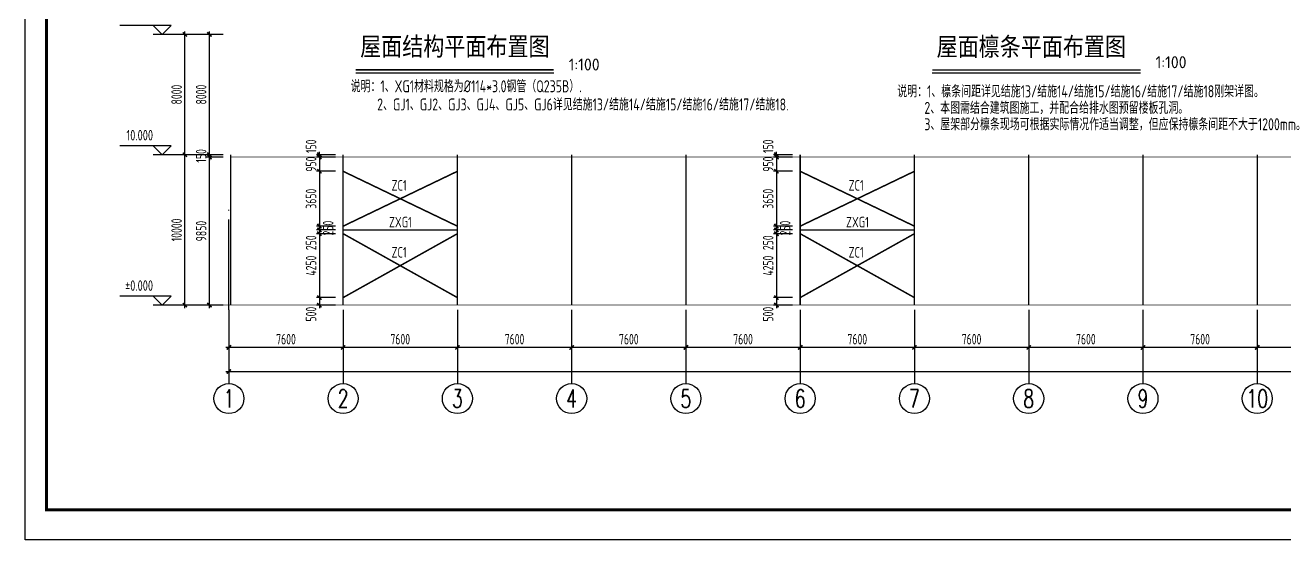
# Model space of a CAD drawing. Extents: x -3102990 to -851544, y -5293060 to -2540151.
# Drawn here: x -1789966 to -1748075, y -2672902 to -2655791 of the extents above; entities that cross this region are included whole.
import ezdxf
from ezdxf.enums import TextEntityAlignment as Align

# ---------------------------------------------------------------- set-up
doc = ezdxf.new("R2010")
doc.units = 0
doc.header["$LTSCALE"] = 1000
doc.header["$PDMODE"] = 1
doc.linetypes.add('DOTE', pattern=[2.42, 2, -0.2, 0.02, -0.2])
doc.layers.get('0').update_dxf_attribs({"linetype": 'CONTINUOUS'})
doc.layers.get('Defpoints').update_dxf_attribs({"linetype": 'CONTINUOUS'})
for name, color, linetype in [('AXIS', 253, 'DOTE'), ('COLU', 7, 'CONTINUOUS'), ('DIM', 3, 'CONTINUOUS'), ('NUM', 7, 'CONTINUOUS'), ('PUB_TITLE', 4, 'CONTINUOUS'), ('REIN', 1, 'CONTINUOUS'), ('TEXT', 7, 'CONTINUOUS'), ('THIN', 7, 'CONTINUOUS')]:
    doc.layers.add(name, color=color, linetype=linetype)
doc.layers.add('yichutu', color=7, linetype='CONTINUOUS', true_color=0xffffff, plot=False)
doc.styles.add('TSSD_Axis', font='Complex.shx', dxfattribs={"width": 0.7, "bigfont": 'hztxt.shx'})
doc.styles.add('TSSD_Dimension', font='tssdeng.shx', dxfattribs={"width": 0.7, "bigfont": 'Hztxt.shx'})
doc.styles.add('TSSD_Label', font='tssdeng.shx', dxfattribs={"width": 0.75, "bigfont": 'hztxt.shx'})
doc.styles.add('TSSD_Norm', font='Tssdeng.shx', dxfattribs={"width": 0.75, "bigfont": 'hztxt.shx'})
doc.styles.add('TSSD_Rein', font='Tssdeng.shx', dxfattribs={"width": 0.75, "bigfont": 'hztxt.shx'})
doc.dimstyles.new('TSSD_200_100', dxfattribs={"dimtxt": 350, "dimasz": 100, "dimexe": 100, "dimexo": 250, "dimgap": 100, "dimtad": 1, "dimdec": 0, "dimlfac": 2, "dimzin": 0, "dimdsep": 46, "dimtxsty": 'TSSD_Dimension', "dimblk": 'ARCHTICK', "dimcen": 0, "dimdle": 100, "dimclrt": 7, "dimadec": 0, "dimazin": 0, "dimtfac": 1, "dimtdec": 0, "dimtix": 1, "dimtmove": 2, "dimatfit": 3, "dimfxl": 1, "dimtolj": 1, "dimtzin": 0, "dimarcsym": 0})

# ---------------------------------------------------------------- blocks, each defined once
blk = doc.blocks.new('ts_axno')
at = {"color": 0, "linetype": 'ByBlock', "lineweight": -2}
blk.add_circle((0, 0), 0.5, dxfattribs=at)
at = {"color": 0, "linetype": 'ByBlock', "lineweight": -2, "style": 'TSSD_Axis', "width": 0.7}
blk.add_attdef('A', text='', height=0.6, dxfattribs=at).set_placement((0, 0), align=Align.MIDDLE_CENTER)
blk = doc.blocks.new('_ArchTick')
at = {"color": 0, "const_width": 0.5}
blk.add_lwpolyline([(-0.71, -0.71), (0.71, 0.71)], dxfattribs=at)
blk = doc.blocks.new('*D1668')
at = {"layer": 'Defpoints', "color": 0, "ltscale": 1.5}
for p in [(-1748992, -2665253), (-1745192, -2665253), (-1748992, -2666506)]:
    blk.add_point(p, dxfattribs=at)
at = {"layer": 'DIM', "color": 0, "lineweight": -2, "ltscale": 1.5}
for p, q in [((-1748992, -2665503), (-1748992, -2666606)), ((-1745192, -2665503), (-1745192, -2666606)), ((-1745092, -2666506), (-1749092, -2666506))]:
    blk.add_line(p, q, dxfattribs=at)
at = {"layer": 'DIM', "color": 0, "lineweight": -2, "ltscale": 1.5, "xscale": 100, "yscale": 100, "zscale": 100, "rotation": 180}
blk.add_blockref('_ArchTick', (-1748992, -2666506), dxfattribs=at)
at = {"layer": 'DIM', "color": 0, "lineweight": -2, "ltscale": 1.5, "xscale": 100, "yscale": 100, "zscale": 100}
blk.add_blockref('_ArchTick', (-1745192, -2666506), dxfattribs=at)
at = {"layer": 'DIM', "color": 7, "ltscale": 1.5, "insert": (-1747092, -2666231), "char_height": 350, "attachment_point": 5, "style": 'TSSD_Dimension'}
blk.add_mtext('\\A1;7600', dxfattribs=at)
blk = doc.blocks.new('*D1669')
at = {"layer": 'Defpoints', "color": 0, "ltscale": 1.5}
for p in [(-1752792, -2665253), (-1748992, -2665253), (-1752792, -2666506)]:
    blk.add_point(p, dxfattribs=at)
at = {"layer": 'DIM', "color": 0, "lineweight": -2, "ltscale": 1.5}
for p, q in [((-1752792, -2665503), (-1752792, -2666606)), ((-1748992, -2665503), (-1748992, -2666606)), ((-1748892, -2666506), (-1752892, -2666506))]:
    blk.add_line(p, q, dxfattribs=at)
at = {"layer": 'DIM', "color": 0, "lineweight": -2, "ltscale": 1.5, "xscale": 100, "yscale": 100, "zscale": 100, "rotation": 180}
blk.add_blockref('_ArchTick', (-1752792, -2666506), dxfattribs=at)
at = {"layer": 'DIM', "color": 0, "lineweight": -2, "ltscale": 1.5, "xscale": 100, "yscale": 100, "zscale": 100}
blk.add_blockref('_ArchTick', (-1748992, -2666506), dxfattribs=at)
at = {"layer": 'DIM', "color": 7, "ltscale": 1.5, "insert": (-1750892, -2666231), "char_height": 350, "attachment_point": 5, "style": 'TSSD_Dimension'}
blk.add_mtext('\\A1;7600', dxfattribs=at)
blk = doc.blocks.new('*D1670')
at = {"layer": 'Defpoints', "color": 0, "ltscale": 1.5}
for p in [(-1756592, -2665253), (-1752792, -2665253), (-1756592, -2666506)]:
    blk.add_point(p, dxfattribs=at)
at = {"layer": 'DIM', "color": 0, "lineweight": -2, "ltscale": 1.5}
for p, q in [((-1756592, -2665503), (-1756592, -2666606)), ((-1752792, -2665503), (-1752792, -2666606)), ((-1752692, -2666506), (-1756692, -2666506))]:
    blk.add_line(p, q, dxfattribs=at)
at = {"layer": 'DIM', "color": 0, "lineweight": -2, "ltscale": 1.5, "xscale": 100, "yscale": 100, "zscale": 100, "rotation": 180}
blk.add_blockref('_ArchTick', (-1756592, -2666506), dxfattribs=at)
at = {"layer": 'DIM', "color": 0, "lineweight": -2, "ltscale": 1.5, "xscale": 100, "yscale": 100, "zscale": 100}
blk.add_blockref('_ArchTick', (-1752792, -2666506), dxfattribs=at)
at = {"layer": 'DIM', "color": 7, "ltscale": 1.5, "insert": (-1754692, -2666231), "char_height": 350, "attachment_point": 5, "style": 'TSSD_Dimension'}
blk.add_mtext('\\A1;7600', dxfattribs=at)
blk = doc.blocks.new('*D1671')
at = {"layer": 'Defpoints', "color": 0, "ltscale": 1.5}
for p in [(-1760392, -2665253), (-1756592, -2665253), (-1760392, -2666506)]:
    blk.add_point(p, dxfattribs=at)
at = {"layer": 'DIM', "color": 0, "lineweight": -2, "ltscale": 1.5}
for p, q in [((-1760392, -2665503), (-1760392, -2666606)), ((-1756592, -2665503), (-1756592, -2666606)), ((-1756492, -2666506), (-1760492, -2666506))]:
    blk.add_line(p, q, dxfattribs=at)
at = {"layer": 'DIM', "color": 0, "lineweight": -2, "ltscale": 1.5, "xscale": 100, "yscale": 100, "zscale": 100, "rotation": 180}
blk.add_blockref('_ArchTick', (-1760392, -2666506), dxfattribs=at)
at = {"layer": 'DIM', "color": 0, "lineweight": -2, "ltscale": 1.5, "xscale": 100, "yscale": 100, "zscale": 100}
blk.add_blockref('_ArchTick', (-1756592, -2666506), dxfattribs=at)
at = {"layer": 'DIM', "color": 7, "ltscale": 1.5, "insert": (-1758492, -2666231), "char_height": 350, "attachment_point": 5, "style": 'TSSD_Dimension'}
blk.add_mtext('\\A1;7600', dxfattribs=at)
blk = doc.blocks.new('*D1672')
at = {"layer": 'Defpoints', "color": 0, "ltscale": 1.5}
for p in [(-1764192, -2665253), (-1760392, -2665253), (-1764192, -2666506)]:
    blk.add_point(p, dxfattribs=at)
at = {"layer": 'DIM', "color": 0, "lineweight": -2, "ltscale": 1.5}
for p, q in [((-1764192, -2665503), (-1764192, -2666606)), ((-1760392, -2665503), (-1760392, -2666606)), ((-1760292, -2666506), (-1764292, -2666506))]:
    blk.add_line(p, q, dxfattribs=at)
at = {"layer": 'DIM', "color": 0, "lineweight": -2, "ltscale": 1.5, "xscale": 100, "yscale": 100, "zscale": 100, "rotation": 180}
blk.add_blockref('_ArchTick', (-1764192, -2666506), dxfattribs=at)
at = {"layer": 'DIM', "color": 0, "lineweight": -2, "ltscale": 1.5, "xscale": 100, "yscale": 100, "zscale": 100}
blk.add_blockref('_ArchTick', (-1760392, -2666506), dxfattribs=at)
at = {"layer": 'DIM', "color": 7, "ltscale": 1.5, "insert": (-1762292, -2666231), "char_height": 350, "attachment_point": 5, "style": 'TSSD_Dimension'}
blk.add_mtext('\\A1;7600', dxfattribs=at)
blk = doc.blocks.new('*D1673')
at = {"layer": 'Defpoints', "color": 0, "ltscale": 1.5}
for p in [(-1767992, -2665253), (-1764192, -2665253), (-1767992, -2666506)]:
    blk.add_point(p, dxfattribs=at)
at = {"layer": 'DIM', "color": 0, "lineweight": -2, "ltscale": 1.5}
for p, q in [((-1767992, -2665503), (-1767992, -2666606)), ((-1764192, -2665503), (-1764192, -2666606)), ((-1764092, -2666506), (-1768092, -2666506))]:
    blk.add_line(p, q, dxfattribs=at)
at = {"layer": 'DIM', "color": 0, "lineweight": -2, "ltscale": 1.5, "xscale": 100, "yscale": 100, "zscale": 100, "rotation": 180}
blk.add_blockref('_ArchTick', (-1767992, -2666506), dxfattribs=at)
at = {"layer": 'DIM', "color": 0, "lineweight": -2, "ltscale": 1.5, "xscale": 100, "yscale": 100, "zscale": 100}
blk.add_blockref('_ArchTick', (-1764192, -2666506), dxfattribs=at)
at = {"layer": 'DIM', "color": 7, "ltscale": 1.5, "insert": (-1766092, -2666231), "char_height": 350, "attachment_point": 5, "style": 'TSSD_Dimension'}
blk.add_mtext('\\A1;7600', dxfattribs=at)
blk = doc.blocks.new('*D1674')
at = {"layer": 'Defpoints', "color": 0, "ltscale": 1.5}
for p in [(-1771792, -2665253), (-1767992, -2665253), (-1771792, -2666506)]:
    blk.add_point(p, dxfattribs=at)
at = {"layer": 'DIM', "color": 0, "lineweight": -2, "ltscale": 1.5}
for p, q in [((-1771792, -2665503), (-1771792, -2666606)), ((-1767992, -2665503), (-1767992, -2666606)), ((-1767892, -2666506), (-1771892, -2666506))]:
    blk.add_line(p, q, dxfattribs=at)
at = {"layer": 'DIM', "color": 0, "lineweight": -2, "ltscale": 1.5, "xscale": 100, "yscale": 100, "zscale": 100, "rotation": 180}
blk.add_blockref('_ArchTick', (-1771792, -2666506), dxfattribs=at)
at = {"layer": 'DIM', "color": 0, "lineweight": -2, "ltscale": 1.5, "xscale": 100, "yscale": 100, "zscale": 100}
blk.add_blockref('_ArchTick', (-1767992, -2666506), dxfattribs=at)
at = {"layer": 'DIM', "color": 7, "ltscale": 1.5, "insert": (-1769892, -2666231), "char_height": 350, "attachment_point": 5, "style": 'TSSD_Dimension'}
blk.add_mtext('\\A1;7600', dxfattribs=at)
blk = doc.blocks.new('*D1675')
at = {"layer": 'Defpoints', "color": 0, "ltscale": 1.5}
for p in [(-1775592, -2665253), (-1771792, -2665253), (-1775592, -2666506)]:
    blk.add_point(p, dxfattribs=at)
at = {"layer": 'DIM', "color": 0, "lineweight": -2, "ltscale": 1.5}
for p, q in [((-1775592, -2665503), (-1775592, -2666606)), ((-1771792, -2665503), (-1771792, -2666606)), ((-1771692, -2666506), (-1775692, -2666506))]:
    blk.add_line(p, q, dxfattribs=at)
at = {"layer": 'DIM', "color": 0, "lineweight": -2, "ltscale": 1.5, "xscale": 100, "yscale": 100, "zscale": 100, "rotation": 180}
blk.add_blockref('_ArchTick', (-1775592, -2666506), dxfattribs=at)
at = {"layer": 'DIM', "color": 0, "lineweight": -2, "ltscale": 1.5, "xscale": 100, "yscale": 100, "zscale": 100}
blk.add_blockref('_ArchTick', (-1771792, -2666506), dxfattribs=at)
at = {"layer": 'DIM', "color": 7, "ltscale": 1.5, "insert": (-1773692, -2666231), "char_height": 350, "attachment_point": 5, "style": 'TSSD_Dimension'}
blk.add_mtext('\\A1;7600', dxfattribs=at)
blk = doc.blocks.new('*D1676')
at = {"layer": 'Defpoints', "color": 0, "ltscale": 1.5}
for p in [(-1779392, -2665253), (-1775592, -2665253), (-1779392, -2666506)]:
    blk.add_point(p, dxfattribs=at)
at = {"layer": 'DIM', "color": 0, "lineweight": -2, "ltscale": 1.5}
for p, q in [((-1779392, -2665503), (-1779392, -2666606)), ((-1775592, -2665503), (-1775592, -2666606)), ((-1775492, -2666506), (-1779492, -2666506))]:
    blk.add_line(p, q, dxfattribs=at)
at = {"layer": 'DIM', "color": 0, "lineweight": -2, "ltscale": 1.5, "xscale": 100, "yscale": 100, "zscale": 100, "rotation": 180}
blk.add_blockref('_ArchTick', (-1779392, -2666506), dxfattribs=at)
at = {"layer": 'DIM', "color": 0, "lineweight": -2, "ltscale": 1.5, "xscale": 100, "yscale": 100, "zscale": 100}
blk.add_blockref('_ArchTick', (-1775592, -2666506), dxfattribs=at)
at = {"layer": 'DIM', "color": 7, "ltscale": 1.5, "insert": (-1777492, -2666231), "char_height": 350, "attachment_point": 5, "style": 'TSSD_Dimension'}
blk.add_mtext('\\A1;7600', dxfattribs=at)
blk = doc.blocks.new('*D1677')
at = {"layer": 'Defpoints', "color": 0, "ltscale": 1.5}
for p in [(-1783192, -2665253), (-1779392, -2665253), (-1783192, -2666506)]:
    blk.add_point(p, dxfattribs=at)
at = {"layer": 'DIM', "color": 0, "lineweight": -2, "ltscale": 1.5}
for p, q in [((-1783192, -2665503), (-1783192, -2666606)), ((-1779392, -2665503), (-1779392, -2666606)), ((-1779292, -2666506), (-1783292, -2666506))]:
    blk.add_line(p, q, dxfattribs=at)
at = {"layer": 'DIM', "color": 0, "lineweight": -2, "ltscale": 1.5, "xscale": 100, "yscale": 100, "zscale": 100, "rotation": 180}
blk.add_blockref('_ArchTick', (-1783192, -2666506), dxfattribs=at)
at = {"layer": 'DIM', "color": 0, "lineweight": -2, "ltscale": 1.5, "xscale": 100, "yscale": 100, "zscale": 100}
blk.add_blockref('_ArchTick', (-1779392, -2666506), dxfattribs=at)
at = {"layer": 'DIM', "color": 7, "ltscale": 1.5, "insert": (-1781292, -2666231), "char_height": 350, "attachment_point": 5, "style": 'TSSD_Dimension'}
blk.add_mtext('\\A1;7600', dxfattribs=at)
blk = doc.blocks.new('*D1678')
at = {"layer": 'Defpoints', "color": 0, "ltscale": 1.5}
for p in [(-1783192, -2665253), (-1707192, -2665253), (-1707192, -2667306)]:
    blk.add_point(p, dxfattribs=at)
at = {"layer": 'DIM', "color": 0, "lineweight": -2, "ltscale": 1.5}
for p, q in [((-1783192, -2665503), (-1783192, -2667406)), ((-1707192, -2665503), (-1707192, -2667406)), ((-1783292, -2667306), (-1707092, -2667306))]:
    blk.add_line(p, q, dxfattribs=at)
at = {"layer": 'DIM', "color": 0, "lineweight": -2, "ltscale": 1.5, "xscale": 100, "yscale": 100, "zscale": 100, "rotation": 180}
blk.add_blockref('_ArchTick', (-1783192, -2667306), dxfattribs=at)
at = {"layer": 'DIM', "color": 0, "lineweight": -2, "ltscale": 1.5, "xscale": 100, "yscale": 100, "zscale": 100}
blk.add_blockref('_ArchTick', (-1707192, -2667306), dxfattribs=at)
at = {"layer": 'DIM', "color": 7, "ltscale": 1.5, "insert": (-1745192, -2667031), "char_height": 350, "attachment_point": 5, "style": 'TSSD_Dimension'}
blk.add_mtext('\\A1;152000', dxfattribs=at)
blk = doc.blocks.new('*D1679')
at = {"layer": 'Defpoints', "color": 0, "ltscale": 1.5}
for p in [(-1780183, -2660174), (-1779392, -2660099), (-1779392, -2660174)]:
    blk.add_point(p, dxfattribs=at)
at = {"layer": 'DIM', "color": 0, "lineweight": -2, "ltscale": 1.5}
for p, q in [((-1780183, -2660099), (-1780183, -2659999)), ((-1779642, -2660099), (-1780283, -2660099)), ((-1779642, -2660174), (-1780283, -2660174)), ((-1780183, -2660099), (-1780183, -2660174)), ((-1780183, -2660174), (-1780183, -2660274))]:
    blk.add_line(p, q, dxfattribs=at)
at = {"layer": 'DIM', "color": 0, "lineweight": -2, "ltscale": 1.5, "xscale": 100, "yscale": 100, "zscale": 100}
for p, rotation in [((-1780183, -2660099), 270), ((-1780183, -2660174), 90)]:
    blk.add_blockref('_ArchTick', p, dxfattribs=dict(at, rotation=rotation))
at = {"layer": 'DIM', "color": 7, "ltscale": 1.5, "insert": (-1780458, -2659817), "char_height": 350, "attachment_point": 5, "rotation": 90, "style": 'TSSD_Dimension'}
blk.add_mtext('\\A1;150', dxfattribs=at)
blk = doc.blocks.new('*D1680')
at = {"layer": 'Defpoints', "color": 0, "ltscale": 1.5}
for p in [(-1779392, -2660174), (-1780183, -2660649), (-1779392, -2660649)]:
    blk.add_point(p, dxfattribs=at)
at = {"layer": 'DIM', "color": 0, "lineweight": -2, "ltscale": 1.5}
for p, q in [((-1780183, -2660174), (-1780183, -2660074)), ((-1779642, -2660174), (-1780283, -2660174)), ((-1780183, -2660174), (-1780183, -2660649)), ((-1779642, -2660649), (-1780283, -2660649)), ((-1780183, -2660649), (-1780183, -2660749))]:
    blk.add_line(p, q, dxfattribs=at)
at = {"layer": 'DIM', "color": 0, "lineweight": -2, "ltscale": 1.5, "xscale": 100, "yscale": 100, "zscale": 100}
for p, rotation in [((-1780183, -2660174), 270), ((-1780183, -2660649), 90)]:
    blk.add_blockref('_ArchTick', p, dxfattribs=dict(at, rotation=rotation))
at = {"layer": 'DIM', "color": 7, "ltscale": 1.5, "insert": (-1780458, -2660412), "char_height": 350, "attachment_point": 5, "rotation": 90, "style": 'TSSD_Dimension'}
blk.add_mtext('\\A1;950', dxfattribs=at)
blk = doc.blocks.new('*D1681')
at = {"layer": 'Defpoints', "color": 0, "ltscale": 1.5}
for p in [(-1779392, -2660649), (-1780183, -2662474), (-1779392, -2662474)]:
    blk.add_point(p, dxfattribs=at)
at = {"layer": 'DIM', "color": 0, "lineweight": -2, "ltscale": 1.5}
for p, q in [((-1779642, -2660649), (-1780283, -2660649)), ((-1780183, -2660549), (-1780183, -2662574)), ((-1779642, -2662474), (-1780283, -2662474))]:
    blk.add_line(p, q, dxfattribs=at)
at = {"layer": 'DIM', "color": 0, "lineweight": -2, "ltscale": 1.5, "xscale": 100, "yscale": 100, "zscale": 100}
for p, rotation in [((-1780183, -2660649), 90), ((-1780183, -2662474), 270)]:
    blk.add_blockref('_ArchTick', p, dxfattribs=dict(at, rotation=rotation))
at = {"layer": 'DIM', "color": 7, "ltscale": 1.5, "insert": (-1780458, -2661562), "char_height": 350, "attachment_point": 5, "rotation": 90, "style": 'TSSD_Dimension'}
blk.add_mtext('\\A1;3650', dxfattribs=at)
blk = doc.blocks.new('*D1682')
at = {"layer": 'Defpoints', "color": 0, "ltscale": 1.5}
for p in [(-1779392, -2662474), (-1780183, -2662599), (-1779392, -2662599)]:
    blk.add_point(p, dxfattribs=at)
at = {"layer": 'DIM', "color": 0, "lineweight": -2, "ltscale": 1.5}
for p, q in [((-1779642, -2662474), (-1780283, -2662474)), ((-1780183, -2662474), (-1780183, -2662374)), ((-1780183, -2662474), (-1780183, -2662599)), ((-1779642, -2662599), (-1780283, -2662599)), ((-1780183, -2662599), (-1780183, -2662699))]:
    blk.add_line(p, q, dxfattribs=at)
at = {"layer": 'DIM', "color": 0, "lineweight": -2, "ltscale": 1.5, "xscale": 100, "yscale": 100, "zscale": 100}
for p, rotation in [((-1780183, -2662474), 270), ((-1780183, -2662599), 90)]:
    blk.add_blockref('_ArchTick', p, dxfattribs=dict(at, rotation=rotation))
at = {"layer": 'DIM', "color": 7, "ltscale": 1.5, "insert": (-1779891, -2662537), "char_height": 350, "attachment_point": 5, "rotation": 90, "style": 'TSSD_Dimension'}
blk.add_mtext('\\A1;250', dxfattribs=at)
blk = doc.blocks.new('*D1683')
at = {"layer": 'Defpoints', "color": 0, "ltscale": 1.5}
for p in [(-1780183, -2662724), (-1779392, -2662599), (-1779392, -2662724)]:
    blk.add_point(p, dxfattribs=at)
at = {"layer": 'DIM', "color": 0, "lineweight": -2, "ltscale": 1.5}
for p, q in [((-1780183, -2662599), (-1780183, -2662499)), ((-1779642, -2662599), (-1780283, -2662599)), ((-1779642, -2662724), (-1780283, -2662724)), ((-1780183, -2662599), (-1780183, -2662724)), ((-1780183, -2662724), (-1780183, -2662824))]:
    blk.add_line(p, q, dxfattribs=at)
at = {"layer": 'DIM', "color": 0, "lineweight": -2, "ltscale": 1.5, "xscale": 100, "yscale": 100, "zscale": 100}
for p, rotation in [((-1780183, -2662599), 270), ((-1780183, -2662724), 90)]:
    blk.add_blockref('_ArchTick', p, dxfattribs=dict(at, rotation=rotation))
at = {"layer": 'DIM', "color": 7, "ltscale": 1.5, "insert": (-1780458, -2663025), "char_height": 350, "attachment_point": 5, "rotation": 90, "style": 'TSSD_Dimension'}
blk.add_mtext('\\A1;250', dxfattribs=at)
blk = doc.blocks.new('*D1684')
at = {"layer": 'Defpoints', "color": 0, "ltscale": 1.5}
for p in [(-1779392, -2662724), (-1780183, -2664849), (-1779392, -2664849)]:
    blk.add_point(p, dxfattribs=at)
at = {"layer": 'DIM', "color": 0, "lineweight": -2, "ltscale": 1.5}
for p, q in [((-1779642, -2662724), (-1780283, -2662724)), ((-1780183, -2662624), (-1780183, -2664949)), ((-1779642, -2664849), (-1780283, -2664849))]:
    blk.add_line(p, q, dxfattribs=at)
at = {"layer": 'DIM', "color": 0, "lineweight": -2, "ltscale": 1.5, "xscale": 100, "yscale": 100, "zscale": 100}
for p, rotation in [((-1780183, -2662724), 90), ((-1780183, -2664849), 270)]:
    blk.add_blockref('_ArchTick', p, dxfattribs=dict(at, rotation=rotation))
at = {"layer": 'DIM', "color": 7, "ltscale": 1.5, "insert": (-1780458, -2663787), "char_height": 350, "attachment_point": 5, "rotation": 90, "style": 'TSSD_Dimension'}
blk.add_mtext('\\A1;4250', dxfattribs=at)
blk = doc.blocks.new('*D1685')
at = {"layer": 'Defpoints', "color": 0, "ltscale": 1.5}
for p in [(-1780183, -2665099), (-1779392, -2664849), (-1779392, -2665099)]:
    blk.add_point(p, dxfattribs=at)
at = {"layer": 'DIM', "color": 0, "lineweight": -2, "ltscale": 1.5}
for p, q in [((-1779642, -2664849), (-1780283, -2664849)), ((-1779642, -2665099), (-1780283, -2665099)), ((-1780183, -2664749), (-1780183, -2665199))]:
    blk.add_line(p, q, dxfattribs=at)
at = {"layer": 'DIM', "color": 0, "lineweight": -2, "ltscale": 1.5, "xscale": 100, "yscale": 100, "zscale": 100}
for p, rotation in [((-1780183, -2664849), 90), ((-1780183, -2665099), 270)]:
    blk.add_blockref('_ArchTick', p, dxfattribs=dict(at, rotation=rotation))
at = {"layer": 'DIM', "color": 7, "ltscale": 1.5, "insert": (-1780458, -2665400), "char_height": 350, "attachment_point": 5, "rotation": 90, "style": 'TSSD_Dimension'}
blk.add_mtext('\\A1;500', dxfattribs=at)
blk = doc.blocks.new('*D1686')
at = {"layer": 'Defpoints', "color": 0, "ltscale": 1.5}
for p in [(-1764983, -2660174), (-1764192, -2660099), (-1764192, -2660174)]:
    blk.add_point(p, dxfattribs=at)
at = {"layer": 'DIM', "color": 0, "lineweight": -2, "ltscale": 1.5}
for p, q in [((-1764983, -2660099), (-1764983, -2659999)), ((-1764442, -2660099), (-1765083, -2660099)), ((-1764442, -2660174), (-1765083, -2660174)), ((-1764983, -2660099), (-1764983, -2660174)), ((-1764983, -2660174), (-1764983, -2660274))]:
    blk.add_line(p, q, dxfattribs=at)
at = {"layer": 'DIM', "color": 0, "lineweight": -2, "ltscale": 1.5, "xscale": 100, "yscale": 100, "zscale": 100}
for p, rotation in [((-1764983, -2660099), 270), ((-1764983, -2660174), 90)]:
    blk.add_blockref('_ArchTick', p, dxfattribs=dict(at, rotation=rotation))
at = {"layer": 'DIM', "color": 7, "ltscale": 1.5, "insert": (-1765258, -2659817), "char_height": 350, "attachment_point": 5, "rotation": 90, "style": 'TSSD_Dimension'}
blk.add_mtext('\\A1;150', dxfattribs=at)
blk = doc.blocks.new('*D1687')
at = {"layer": 'Defpoints', "color": 0, "ltscale": 1.5}
for p in [(-1764192, -2660174), (-1764983, -2660649), (-1764192, -2660649)]:
    blk.add_point(p, dxfattribs=at)
at = {"layer": 'DIM', "color": 0, "lineweight": -2, "ltscale": 1.5}
for p, q in [((-1764983, -2660174), (-1764983, -2660074)), ((-1764442, -2660174), (-1765083, -2660174)), ((-1764983, -2660174), (-1764983, -2660649)), ((-1764442, -2660649), (-1765083, -2660649)), ((-1764983, -2660649), (-1764983, -2660749))]:
    blk.add_line(p, q, dxfattribs=at)
at = {"layer": 'DIM', "color": 0, "lineweight": -2, "ltscale": 1.5, "xscale": 100, "yscale": 100, "zscale": 100}
for p, rotation in [((-1764983, -2660174), 270), ((-1764983, -2660649), 90)]:
    blk.add_blockref('_ArchTick', p, dxfattribs=dict(at, rotation=rotation))
at = {"layer": 'DIM', "color": 7, "ltscale": 1.5, "insert": (-1765258, -2660412), "char_height": 350, "attachment_point": 5, "rotation": 90, "style": 'TSSD_Dimension'}
blk.add_mtext('\\A1;950', dxfattribs=at)
blk = doc.blocks.new('*D1688')
at = {"layer": 'Defpoints', "color": 0, "ltscale": 1.5}
for p in [(-1764192, -2660649), (-1764983, -2662474), (-1764192, -2662474)]:
    blk.add_point(p, dxfattribs=at)
at = {"layer": 'DIM', "color": 0, "lineweight": -2, "ltscale": 1.5}
for p, q in [((-1764442, -2660649), (-1765083, -2660649)), ((-1764983, -2660549), (-1764983, -2662574)), ((-1764442, -2662474), (-1765083, -2662474))]:
    blk.add_line(p, q, dxfattribs=at)
at = {"layer": 'DIM', "color": 0, "lineweight": -2, "ltscale": 1.5, "xscale": 100, "yscale": 100, "zscale": 100}
for p, rotation in [((-1764983, -2660649), 90), ((-1764983, -2662474), 270)]:
    blk.add_blockref('_ArchTick', p, dxfattribs=dict(at, rotation=rotation))
at = {"layer": 'DIM', "color": 7, "ltscale": 1.5, "insert": (-1765258, -2661562), "char_height": 350, "attachment_point": 5, "rotation": 90, "style": 'TSSD_Dimension'}
blk.add_mtext('\\A1;3650', dxfattribs=at)
blk = doc.blocks.new('*D1689')
at = {"layer": 'Defpoints', "color": 0, "ltscale": 1.5}
for p in [(-1764192, -2662474), (-1764983, -2662599), (-1764192, -2662599)]:
    blk.add_point(p, dxfattribs=at)
at = {"layer": 'DIM', "color": 0, "lineweight": -2, "ltscale": 1.5}
for p, q in [((-1764442, -2662474), (-1765083, -2662474)), ((-1764983, -2662474), (-1764983, -2662374)), ((-1764983, -2662474), (-1764983, -2662599)), ((-1764442, -2662599), (-1765083, -2662599)), ((-1764983, -2662599), (-1764983, -2662699))]:
    blk.add_line(p, q, dxfattribs=at)
at = {"layer": 'DIM', "color": 0, "lineweight": -2, "ltscale": 1.5, "xscale": 100, "yscale": 100, "zscale": 100}
for p, rotation in [((-1764983, -2662474), 270), ((-1764983, -2662599), 90)]:
    blk.add_blockref('_ArchTick', p, dxfattribs=dict(at, rotation=rotation))
at = {"layer": 'DIM', "color": 7, "ltscale": 1.5, "insert": (-1764691, -2662537), "char_height": 350, "attachment_point": 5, "rotation": 90, "style": 'TSSD_Dimension'}
blk.add_mtext('\\A1;250', dxfattribs=at)
blk = doc.blocks.new('*D1690')
at = {"layer": 'Defpoints', "color": 0, "ltscale": 1.5}
for p in [(-1764983, -2662724), (-1764192, -2662599), (-1764192, -2662724)]:
    blk.add_point(p, dxfattribs=at)
at = {"layer": 'DIM', "color": 0, "lineweight": -2, "ltscale": 1.5}
for p, q in [((-1764983, -2662599), (-1764983, -2662499)), ((-1764442, -2662599), (-1765083, -2662599)), ((-1764442, -2662724), (-1765083, -2662724)), ((-1764983, -2662599), (-1764983, -2662724)), ((-1764983, -2662724), (-1764983, -2662824))]:
    blk.add_line(p, q, dxfattribs=at)
at = {"layer": 'DIM', "color": 0, "lineweight": -2, "ltscale": 1.5, "xscale": 100, "yscale": 100, "zscale": 100}
for p, rotation in [((-1764983, -2662599), 270), ((-1764983, -2662724), 90)]:
    blk.add_blockref('_ArchTick', p, dxfattribs=dict(at, rotation=rotation))
at = {"layer": 'DIM', "color": 7, "ltscale": 1.5, "insert": (-1765258, -2663025), "char_height": 350, "attachment_point": 5, "rotation": 90, "style": 'TSSD_Dimension'}
blk.add_mtext('\\A1;250', dxfattribs=at)
blk = doc.blocks.new('*D1691')
at = {"layer": 'Defpoints', "color": 0, "ltscale": 1.5}
for p in [(-1764192, -2662724), (-1764983, -2664849), (-1764192, -2664849)]:
    blk.add_point(p, dxfattribs=at)
at = {"layer": 'DIM', "color": 0, "lineweight": -2, "ltscale": 1.5}
for p, q in [((-1764442, -2662724), (-1765083, -2662724)), ((-1764983, -2662624), (-1764983, -2664949)), ((-1764442, -2664849), (-1765083, -2664849))]:
    blk.add_line(p, q, dxfattribs=at)
at = {"layer": 'DIM', "color": 0, "lineweight": -2, "ltscale": 1.5, "xscale": 100, "yscale": 100, "zscale": 100}
for p, rotation in [((-1764983, -2662724), 90), ((-1764983, -2664849), 270)]:
    blk.add_blockref('_ArchTick', p, dxfattribs=dict(at, rotation=rotation))
at = {"layer": 'DIM', "color": 7, "ltscale": 1.5, "insert": (-1765258, -2663787), "char_height": 350, "attachment_point": 5, "rotation": 90, "style": 'TSSD_Dimension'}
blk.add_mtext('\\A1;4250', dxfattribs=at)
blk = doc.blocks.new('*D1692')
at = {"layer": 'Defpoints', "color": 0, "ltscale": 1.5}
for p in [(-1764983, -2665099), (-1764192, -2664849), (-1764192, -2665099)]:
    blk.add_point(p, dxfattribs=at)
at = {"layer": 'DIM', "color": 0, "lineweight": -2, "ltscale": 1.5}
for p, q in [((-1764442, -2664849), (-1765083, -2664849)), ((-1764442, -2665099), (-1765083, -2665099)), ((-1764983, -2664749), (-1764983, -2665199))]:
    blk.add_line(p, q, dxfattribs=at)
at = {"layer": 'DIM', "color": 0, "lineweight": -2, "ltscale": 1.5, "xscale": 100, "yscale": 100, "zscale": 100}
for p, rotation in [((-1764983, -2664849), 90), ((-1764983, -2665099), 270)]:
    blk.add_blockref('_ArchTick', p, dxfattribs=dict(at, rotation=rotation))
at = {"layer": 'DIM', "color": 7, "ltscale": 1.5, "insert": (-1765258, -2665400), "char_height": 350, "attachment_point": 5, "rotation": 90, "style": 'TSSD_Dimension'}
blk.add_mtext('\\A1;500', dxfattribs=at)
blk = doc.blocks.new('*D1752')
at = {"layer": 'Defpoints', "color": 0, "ltscale": 1.5}
for p in [(-1783839, -2660174), (-1783132, -2660174), (-1783132, -2665099)]:
    blk.add_point(p, dxfattribs=at)
at = {"layer": 'DIM', "color": 0, "lineweight": -2, "ltscale": 1.5}
for p, q in [((-1783839, -2665199), (-1783839, -2660074)), ((-1783382, -2660174), (-1783939, -2660174)), ((-1783382, -2665099), (-1783939, -2665099))]:
    blk.add_line(p, q, dxfattribs=at)
at = {"layer": 'DIM', "color": 0, "lineweight": -2, "ltscale": 1.5, "xscale": 100, "yscale": 100, "zscale": 100}
for p, rotation in [((-1783839, -2660174), 90), ((-1783839, -2665099), 270)]:
    blk.add_blockref('_ArchTick', p, dxfattribs=dict(at, rotation=rotation))
at = {"layer": 'DIM', "color": 7, "ltscale": 1.5, "insert": (-1784114, -2662637), "char_height": 350, "attachment_point": 5, "rotation": 90, "style": 'TSSD_Dimension'}
blk.add_mtext('\\A1;9850', dxfattribs=at)
blk = doc.blocks.new('*D1753')
at = {"layer": 'Defpoints', "color": 0, "ltscale": 1.5}
for p in [(-1783839, -2660099), (-1783132, -2660099), (-1783132, -2660174)]:
    blk.add_point(p, dxfattribs=at)
at = {"layer": 'DIM', "color": 0, "lineweight": -2, "ltscale": 1.5}
for p, q in [((-1783839, -2660099), (-1783839, -2659999)), ((-1783382, -2660099), (-1783939, -2660099)), ((-1783382, -2660174), (-1783939, -2660174)), ((-1783839, -2660174), (-1783839, -2660099)), ((-1783839, -2660174), (-1783839, -2660274))]:
    blk.add_line(p, q, dxfattribs=at)
at = {"layer": 'DIM', "color": 0, "lineweight": -2, "ltscale": 1.5, "xscale": 100, "yscale": 100, "zscale": 100}
for p, rotation in [((-1783839, -2660099), 270), ((-1783839, -2660174), 90)]:
    blk.add_blockref('_ArchTick', p, dxfattribs=dict(at, rotation=rotation))
at = {"layer": 'DIM', "color": 7, "ltscale": 1.5, "insert": (-1784114, -2660137), "char_height": 350, "attachment_point": 5, "rotation": 90, "style": 'TSSD_Dimension'}
blk.add_mtext('\\A1;150', dxfattribs=at)
blk = doc.blocks.new('*D1754')
at = {"layer": 'Defpoints', "color": 0, "ltscale": 1.5}
for p in [(-1784655, -2660099), (-1783132, -2660099), (-1783132, -2665099)]:
    blk.add_point(p, dxfattribs=at)
at = {"layer": 'DIM', "color": 0, "lineweight": -2, "ltscale": 1.5}
for p, q in [((-1784655, -2665199), (-1784655, -2659999)), ((-1783382, -2660099), (-1784755, -2660099)), ((-1783382, -2665099), (-1784755, -2665099))]:
    blk.add_line(p, q, dxfattribs=at)
at = {"layer": 'DIM', "color": 0, "lineweight": -2, "ltscale": 1.5, "xscale": 100, "yscale": 100, "zscale": 100}
for p, rotation in [((-1784655, -2660099), 90), ((-1784655, -2665099), 270)]:
    blk.add_blockref('_ArchTick', p, dxfattribs=dict(at, rotation=rotation))
at = {"layer": 'DIM', "color": 7, "ltscale": 1.5, "insert": (-1784930, -2662599), "char_height": 350, "attachment_point": 5, "rotation": 90, "style": 'TSSD_Dimension'}
blk.add_mtext('\\A1;10000', dxfattribs=at)
blk = doc.blocks.new('*D1755')
at = {"layer": 'Defpoints', "color": 0, "ltscale": 1.5}
for p in [(-1783839, -2656099), (-1783132, -2656099), (-1783132, -2660099)]:
    blk.add_point(p, dxfattribs=at)
at = {"layer": 'DIM', "color": 0, "lineweight": -2, "ltscale": 1.5}
for p, q in [((-1783382, -2656099), (-1783939, -2656099)), ((-1783839, -2660199), (-1783839, -2655999)), ((-1783382, -2660099), (-1783939, -2660099))]:
    blk.add_line(p, q, dxfattribs=at)
at = {"layer": 'DIM', "color": 0, "lineweight": -2, "ltscale": 1.5, "xscale": 100, "yscale": 100, "zscale": 100}
for p, rotation in [((-1783839, -2656099), 90), ((-1783839, -2660099), 270)]:
    blk.add_blockref('_ArchTick', p, dxfattribs=dict(at, rotation=rotation))
at = {"layer": 'DIM', "color": 7, "ltscale": 1.5, "insert": (-1784114, -2658099), "char_height": 350, "attachment_point": 5, "rotation": 90, "style": 'TSSD_Dimension'}
blk.add_mtext('\\A1;8000', dxfattribs=at)
blk = doc.blocks.new('*D1756')
at = {"layer": 'Defpoints', "color": 0, "ltscale": 1.5}
for p in [(-1784655, -2656099), (-1783132, -2656099), (-1783132, -2660099)]:
    blk.add_point(p, dxfattribs=at)
at = {"layer": 'DIM', "color": 0, "lineweight": -2, "ltscale": 1.5}
for p, q in [((-1783382, -2656099), (-1784755, -2656099)), ((-1784655, -2660199), (-1784655, -2655999)), ((-1783382, -2660099), (-1784755, -2660099))]:
    blk.add_line(p, q, dxfattribs=at)
at = {"layer": 'DIM', "color": 0, "lineweight": -2, "ltscale": 1.5, "xscale": 100, "yscale": 100, "zscale": 100}
for p, rotation in [((-1784655, -2656099), 90), ((-1784655, -2660099), 270)]:
    blk.add_blockref('_ArchTick', p, dxfattribs=dict(at, rotation=rotation))
at = {"layer": 'DIM', "color": 7, "ltscale": 1.5, "insert": (-1784930, -2658099), "char_height": 350, "attachment_point": 5, "rotation": 90, "style": 'TSSD_Dimension'}
blk.add_mtext('\\A1;8000', dxfattribs=at)
blk = doc.blocks.new('A$C16496DF1')
at = {"layer": 'PUB_TITLE'}
blk.add_lwpolyline([(0, 0), (0, 42000), (104100, 42000), (104100, 0)], close=True, dxfattribs=at)
at = {"layer": 'PUB_TITLE', "const_width": 100}
blk.add_lwpolyline([(103100, 1000), (103100, 41000), (713, 41000), (713, 1000), (103100, 1000)], dxfattribs=at)
blk = doc.blocks.new('yct-1041-420-104100-42000-100-2006.0')
at = {"layer": 'yichutu', "color": 7, "true_color": 0xffffff}
blk.add_lwpolyline([(0, 0), (0, 42000), (104100, 42000), (104100, 0)], close=True, dxfattribs=at)

msp = doc.modelspace()

# ---------------------------------------------------------------- linework, layer by layer
at = {"layer": 'AXIS', "ltscale": 1.5}
msp.add_line((-1783192.27, -2665252.71), (-1783192.27, -2661927.36), dxfattribs=at)
at = {"layer": 'COLU', "linetype": 'ByBlock', "const_width": 45}
for points in [[(-1783132.27, -2660099.18), (-1783132.27, -2665099.18)], [(-1779392.27, -2660099.18), (-1779392.27, -2665099.18)], [(-1775592.27, -2660099.18), (-1775592.27, -2665099.18)], [(-1771792.27, -2660099.18), (-1771792.27, -2665099.18)], [(-1767992.27, -2660099.18), (-1767992.27, -2665099.18)], [(-1764192.27, -2660099.18), (-1764192.27, -2665099.18)], [(-1760392.27, -2660099.18), (-1760392.27, -2665099.18)], [(-1756592.27, -2660099.18), (-1756592.27, -2665099.18)], [(-1752792.27, -2660099.18), (-1752792.27, -2665099.18)], [(-1748992.27, -2660099.18), (-1748992.27, -2665099.18)]]:
    msp.add_lwpolyline(points, dxfattribs=at)
at = {"layer": 'NUM', "ltscale": 1.5}
for p, q in [((-1783192.27, -2665252.71), (-1783192.27, -2667706.22)), ((-1779392.27, -2665252.71), (-1779392.27, -2667706.22)), ((-1775592.27, -2665252.71), (-1775592.27, -2667706.22)), ((-1771792.27, -2665252.71), (-1771792.27, -2667706.22)), ((-1767992.27, -2665252.71), (-1767992.27, -2667706.22)), ((-1764192.27, -2665252.71), (-1764192.27, -2667706.22)), ((-1760392.27, -2665252.71), (-1760392.27, -2667706.22)), ((-1756592.27, -2665252.71), (-1756592.27, -2667706.22)), ((-1752792.27, -2665252.71), (-1752792.27, -2667706.22)), ((-1748992.27, -2665252.71), (-1748992.27, -2667706.22))]:
    msp.add_line(p, q, dxfattribs=at)
at = {"layer": 'NUM', "color": 0, "linetype": 'ByBlock', "const_width": 50}
for points in [[(-1778971.05, -2657274.36), (-1772389.85, -2657274.36)], [(-1759800.07, -2657280.32), (-1752871.71, -2657280.32)]]:
    msp.add_lwpolyline(points, dxfattribs=at)
at = {"layer": 'NUM', "color": 0, "linetype": 'ByBlock'}
for points in [[(-1778971.05, -2657374.36), (-1772389.85, -2657374.36)], [(-1759800.07, -2657380.32), (-1752871.71, -2657380.32)]]:
    msp.add_lwpolyline(points, dxfattribs=at)
at = {"layer": 'REIN', "color": 0, "lineweight": 5, "const_width": 25, "elevation": -0.5}
msp.add_lwpolyline([(-1783132.27, -2660174.18), (-1707252.27, -2660174.18)], dxfattribs=at)
at = {"layer": 'REIN'}
for points in [[(-1779392.27, -2662474.18, 50, 50, 0), (-1775592.27, -2660649.18, 50, 50, 0)], [(-1775592.27, -2662474.18, 50, 50, 0), (-1779392.27, -2660649.18, 50, 50, 0)], [(-1764192.27, -2662474.18, 50, 50, 0), (-1760392.27, -2660649.18, 50, 50, 0)], [(-1764192.27, -2660649.18, 50, 50, 0), (-1760392.27, -2662474.18, 50, 50, 0)], [(-1779392.27, -2664849.18, 50, 50, 0), (-1775592.27, -2662724.18, 50, 50, 0)], [(-1775592.27, -2664849.18, 50, 50, 0), (-1779392.27, -2662724.18, 50, 50, 0)], [(-1760392.27, -2662724.18, 50, 50, 0), (-1764192.27, -2664849.18, 50, 50, 0)], [(-1764192.27, -2662724.18, 50, 50, 0), (-1760392.27, -2664849.18, 50, 50, 0)]]:
    msp.add_lwpolyline(points, format="xyseb", dxfattribs=at)
at = {"layer": 'REIN', "const_width": 50}
for points in [[(-1779392.27, -2662599.18), (-1775592.27, -2662599.18)], [(-1764192.27, -2662599.18), (-1760392.27, -2662599.18)]]:
    msp.add_lwpolyline(points, dxfattribs=at)
at = {"layer": 'REIN', "color": 0, "lineweight": 5, "const_width": 25}
msp.add_lwpolyline([(-1783668.68, -2665099.18), (-1706503.67, -2665099.18)], dxfattribs=at)
at = {"layer": 'THIN'}
for p, q in [((-1785713.16, -2655799.18), (-1786823.74, -2655799.18)), ((-1785413.16, -2656099.18), (-1785713.16, -2655799.18)), ((-1785113.16, -2655799.18), (-1785713.16, -2655799.18)), ((-1785413.16, -2656099.18), (-1785113.16, -2655799.18)), ((-1784460.55, -2656099.18), (-1785713.16, -2656099.18)), ((-1785413.16, -2656099.18), (-1785413.16, -2656099.18)), ((-1785713.16, -2659799.18), (-1786823.74, -2659799.18)), ((-1785413.16, -2660099.18), (-1785713.16, -2659799.18)), ((-1785113.16, -2659799.18), (-1785713.16, -2659799.18)), ((-1785413.16, -2660099.18), (-1785113.16, -2659799.18)), ((-1784460.55, -2660099.18), (-1785713.16, -2660099.18)), ((-1785413.16, -2660099.18), (-1785413.16, -2660099.18)), ((-1785713.16, -2664799.18), (-1786823.74, -2664799.18)), ((-1785413.16, -2665099.18), (-1785713.16, -2664799.18)), ((-1785113.16, -2664799.18), (-1785713.16, -2664799.18)), ((-1784460.55, -2665099.18), (-1785713.16, -2665099.18)), ((-1785413.16, -2665099.18), (-1785113.16, -2664799.18)), ((-1785413.16, -2665099.18), (-1785413.16, -2665099.18))]:
    msp.add_line(p, q, dxfattribs=at)

# ---------------------------------------------------------------- block references
at = {"ltscale": 1.5}
msp.add_blockref('A$C16496DF1', (-1789965.91, -2672902.4), dxfattribs=at)
at = {"layer": 'NUM'}
ref = msp.add_blockref('ts_axno', (-1783192.27, -2668206.22), dxfattribs=dict(at, xscale=1000, yscale=1000, zscale=1000))
ref.add_attrib('1', '1', dxfattribs={"height": 600, "style": 'TSSD_Axis', "width": 0.7}).set_placement((-1783192.27, -2668206.22), align=Align.MIDDLE_CENTER)
ref = msp.add_blockref('ts_axno', (-1779392.27, -2668206.22), dxfattribs=dict(at, xscale=1000, yscale=1000, zscale=1000))
ref.add_attrib('2', '2', dxfattribs={"height": 600, "style": 'TSSD_Axis', "width": 0.7}).set_placement((-1779392.27, -2668206.22), align=Align.MIDDLE_CENTER)
ref = msp.add_blockref('ts_axno', (-1775592.27, -2668206.22), dxfattribs=dict(at, xscale=1000, yscale=1000, zscale=1000))
ref.add_attrib('3', '3', dxfattribs={"height": 600, "style": 'TSSD_Axis', "width": 0.7}).set_placement((-1775592.27, -2668206.22), align=Align.MIDDLE_CENTER)
ref = msp.add_blockref('ts_axno', (-1771792.27, -2668206.22), dxfattribs=dict(at, xscale=1000, yscale=1000, zscale=1000))
ref.add_attrib('4', '4', dxfattribs={"height": 600, "style": 'TSSD_Axis', "width": 0.7}).set_placement((-1771792.27, -2668206.22), align=Align.MIDDLE_CENTER)
ref = msp.add_blockref('ts_axno', (-1767992.27, -2668206.22), dxfattribs=dict(at, xscale=1000, yscale=1000, zscale=1000))
ref.add_attrib('5', '5', dxfattribs={"height": 600, "style": 'TSSD_Axis', "width": 0.7}).set_placement((-1767992.27, -2668206.22), align=Align.MIDDLE_CENTER)
ref = msp.add_blockref('ts_axno', (-1764192.27, -2668206.22), dxfattribs=dict(at, xscale=1000, yscale=1000, zscale=1000))
ref.add_attrib('6', '6', dxfattribs={"height": 600, "style": 'TSSD_Axis', "width": 0.7}).set_placement((-1764192.27, -2668206.22), align=Align.MIDDLE_CENTER)
ref = msp.add_blockref('ts_axno', (-1760392.27, -2668206.22), dxfattribs=dict(at, xscale=1000, yscale=1000, zscale=1000))
ref.add_attrib('7', '7', dxfattribs={"height": 600, "style": 'TSSD_Axis', "width": 0.7}).set_placement((-1760392.27, -2668206.22), align=Align.MIDDLE_CENTER)
ref = msp.add_blockref('ts_axno', (-1756592.27, -2668206.22), dxfattribs=dict(at, xscale=1000, yscale=1000, zscale=1000))
ref.add_attrib('8', '8', dxfattribs={"height": 600, "style": 'TSSD_Axis', "width": 0.7}).set_placement((-1756592.27, -2668206.22), align=Align.MIDDLE_CENTER)
ref = msp.add_blockref('ts_axno', (-1752792.27, -2668206.22), dxfattribs=dict(at, xscale=1000, yscale=1000, zscale=1000))
ref.add_attrib('9', '9', dxfattribs={"height": 600, "style": 'TSSD_Axis', "width": 0.7}).set_placement((-1752792.27, -2668206.22), align=Align.MIDDLE_CENTER)
ref = msp.add_blockref('ts_axno', (-1748992.27, -2668206.22), dxfattribs=dict(at, xscale=1000, yscale=1000, zscale=1000))
ref.add_attrib('10', '10', dxfattribs={"height": 600, "style": 'TSSD_Axis', "width": 0.7}).set_placement((-1748992.27, -2668206.22), align=Align.MIDDLE_CENTER)
at = {"layer": 'yichutu'}
msp.add_blockref('yct-1041-420-104100-42000-100-2006.0', (-1789965.91, -2672902.4), dxfattribs=at)

# ---------------------------------------------------------------- texts
at = {"layer": 'TEXT', "color": 0, "lineweight": 5, "style": 'TSSD_Norm'}
for s, p in [('屋面结构平面布置图', (-1778826.17, -2657082.24)), ('屋面檩条平面布置图', (-1759655.19, -2657088.19))]:
    msp.add_text(s, height=700, dxfattribs=at).set_placement(p, align=Align.BOTTOM_LEFT)
at = {"layer": 'TEXT', "color": 0, "lineweight": 9, "style": 'TSSD_Norm'}
msp.add_text('1:100', height=400, dxfattribs=at).set_placement((-1771889.85, -2657418.77), align=Align.BOTTOM_LEFT)
at = {"layer": 'TEXT', "color": 0, "linetype": 'ByBlock', "style": 'TSSD_Norm'}
msp.add_text('1:100', height=400, dxfattribs=at).set_placement((-1752371.71, -2657342.27), align=Align.BOTTOM_LEFT)
at = {"layer": 'TEXT', "lineweight": 9, "style": 'TSSD_Rein', "width": 0.75}
for s, p in [('说明：1、XG1材料规格为%%C114*3.0钢管（Q235B）.', (-1779141.87, -2658023.04)), ('2、GJ1、GJ2、GJ3、GJ4、GJ5、GJ6详见结施13/结施14/结施15/结施16/结施17/结施18.', (-1778260.64, -2658627.82))]:
    msp.add_text(s, height=400, dxfattribs=at).set_placement(p)
at = {"layer": 'TEXT', "style": 'TSSD_Rein', "width": 0.75}
for s, p in [('说明：1、檩条间距详见结施13/结施14/结施15/结施16/结施17/结施18刚架详图。', (-1760962.45, -2658190.71)), ('2、本图需结合建筑图施工，并配合给排水图预留楼板孔洞。', (-1760062.13, -2658739.93)), ('3、屋架部分檩条现场可根据实际情况作适当调整，但应保持檩条间距不大于1200mm。', (-1760062.13, -2659285.39))]:
    msp.add_text(s, height=400, dxfattribs=at).set_placement(p)
at = {"layer": 'TEXT', "ltscale": 1.5, "style": 'TSSD_Rein', "width": 0.75}
for s, p in [('ZC1', (-1777781.55, -2661292.53)), ('ZC1', (-1762581.55, -2661292.53)), ('ZXG1', (-1777867.91, -2662513.8)), ('ZXG1', (-1762667.91, -2662513.8)), ('ZC1', (-1777781.55, -2663517.53)), ('ZC1', (-1762581.55, -2663517.53))]:
    msp.add_text(s, height=350, dxfattribs=at).set_placement(p)
at = {"layer": 'THIN', "style": 'TSSD_Label', "width": 0.75}
for s, p in [('10.000', (-1785713.16, -2659729.18)), ('%%p0.000', (-1785713.16, -2664729.18))]:
    msp.add_text(s, height=350, dxfattribs=at).set_placement(p, align=Align.BOTTOM_RIGHT)

# ---------------------------------------------------------------- dimensions: what is measured, and where the dimension line sits
at = {"layer": 'DIM', "ltscale": 1.5}
for base, p1, p2, angle, picture, middle in [((-1784654.92, -2656099.18), (-1783132.27, -2660099.18), (-1783132.27, -2656099.18), 90, '*D1756', (-1784929.92, -2658099.18)), ((-1783838.5, -2656099.18), (-1783132.27, -2660099.18), (-1783132.27, -2656099.18), 90, '*D1755', (-1784113.5, -2658099.18)), ((-1784654.92, -2660099.18), (-1783132.27, -2665099.18), (-1783132.27, -2660099.18), 90, '*D1754', (-1784929.92, -2662599.18)), ((-1783838.5, -2660099.18), (-1783132.27, -2660174.18), (-1783132.27, -2660099.18), 90, '*D1753', (-1784113.5, -2660136.68)), ((-1783838.5, -2660174.18), (-1783132.27, -2665099.18), (-1783132.27, -2660174.18), 90, '*D1752', (-1784113.5, -2662636.68)), ((-1780182.6, -2660649.18), (-1779392.27, -2660174.18), (-1779392.27, -2660649.18), 90, '*D1680', (-1780457.6, -2660411.68)), ((-1764982.6, -2660649.18), (-1764192.27, -2660174.18), (-1764192.27, -2660649.18), 90, '*D1687', (-1765257.6, -2660411.68)), ((-1780182.6, -2662474.18), (-1779392.27, -2660649.18), (-1779392.27, -2662474.18), 90, '*D1681', (-1780457.6, -2661561.68)), ((-1764982.6, -2662474.18), (-1764192.27, -2660649.18), (-1764192.27, -2662474.18), 90, '*D1688', (-1765257.6, -2661561.68)), ((-1780182.6, -2664849.18), (-1779392.27, -2662724.18), (-1779392.27, -2664849.18), 90, '*D1684', (-1780457.6, -2663786.68)), ((-1764982.6, -2664849.18), (-1764192.27, -2662724.18), (-1764192.27, -2664849.18), 90, '*D1691', (-1765257.6, -2663786.68)), ((-1783192.27, -2666506.22), (-1779392.27, -2665252.71), (-1783192.27, -2665252.71), 180, '*D1677', (-1781292.27, -2666231.22)), ((-1707192.27, -2667306.22), (-1783192.27, -2665252.71), (-1707192.27, -2665252.71), 180, '*D1678', (-1745192.27, -2667031.22)), ((-1779392.27, -2666506.22), (-1775592.27, -2665252.71), (-1779392.27, -2665252.71), 180, '*D1676', (-1777492.27, -2666231.22)), ((-1775592.27, -2666506.22), (-1771792.27, -2665252.71), (-1775592.27, -2665252.71), 180, '*D1675', (-1773692.27, -2666231.22)), ((-1771792.27, -2666506.22), (-1767992.27, -2665252.71), (-1771792.27, -2665252.71), 180, '*D1674', (-1769892.27, -2666231.22)), ((-1767992.27, -2666506.22), (-1764192.27, -2665252.71), (-1767992.27, -2665252.71), 180, '*D1673', (-1766092.27, -2666231.22)), ((-1764192.27, -2666506.22), (-1760392.27, -2665252.71), (-1764192.27, -2665252.71), 180, '*D1672', (-1762292.27, -2666231.22)), ((-1760392.27, -2666506.22), (-1756592.27, -2665252.71), (-1760392.27, -2665252.71), 180, '*D1671', (-1758492.27, -2666231.22)), ((-1756592.27, -2666506.22), (-1752792.27, -2665252.71), (-1756592.27, -2665252.71), 180, '*D1670', (-1754692.27, -2666231.22)), ((-1752792.27, -2666506.22), (-1748992.27, -2665252.71), (-1752792.27, -2665252.71), 180, '*D1669', (-1750892.27, -2666231.22)), ((-1748992.27, -2666506.22), (-1745192.27, -2665252.71), (-1748992.27, -2665252.71), 180, '*D1668', (-1747092.27, -2666231.22))]:
    dim = msp.add_linear_dim(base=base, p1=p1, p2=p2, angle=angle, dimstyle='TSSD_200_100', dxfattribs=at)
    dim.commit()
    dim.dimension.update_dxf_attribs({"geometry": picture, "text_midpoint": middle})
for base, p1, p2, picture, middle in [((-1780182.6, -2660174.18), (-1779392.27, -2660099.18), (-1779392.27, -2660174.18), '*D1679', (-1780457.6, -2659816.94)), ((-1764982.6, -2660174.18), (-1764192.27, -2660099.18), (-1764192.27, -2660174.18), '*D1686', (-1765257.6, -2659816.94)), ((-1780182.6, -2662599.18), (-1779392.27, -2662474.18), (-1779392.27, -2662599.18), '*D1682', (-1779890.94, -2662536.68)), ((-1764982.6, -2662599.18), (-1764192.27, -2662474.18), (-1764192.27, -2662599.18), '*D1689', (-1764690.94, -2662536.68)), ((-1780182.6, -2662724.18), (-1779392.27, -2662599.18), (-1779392.27, -2662724.18), '*D1683', (-1780457.6, -2663025.27)), ((-1764982.6, -2662724.18), (-1764192.27, -2662599.18), (-1764192.27, -2662724.18), '*D1690', (-1765257.6, -2663025.27)), ((-1780182.6, -2665099.18), (-1779392.27, -2664849.18), (-1779392.27, -2665099.18), '*D1685', (-1780457.6, -2665400.27)), ((-1764982.6, -2665099.18), (-1764192.27, -2664849.18), (-1764192.27, -2665099.18), '*D1692', (-1765257.6, -2665400.27))]:
    dim = msp.add_linear_dim(base=base, p1=p1, p2=p2, angle=90, dimstyle='TSSD_200_100', dxfattribs=at)
    dim.commit()
    dim.dimension.update_dxf_attribs({"geometry": picture, "text_midpoint": middle, "dimtype": 160})

doc.saveas('drawing.dxf')
